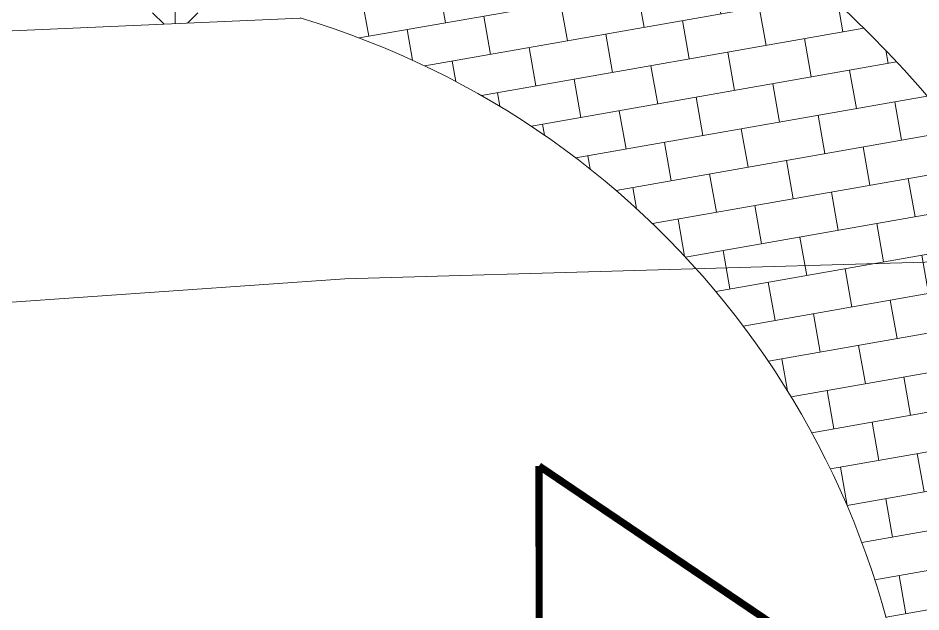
# Model space of a CAD drawing. Header units: millimetres. Extents: x -286774 to 170591, y -126585 to 81607.
# Drawn here: x -125186 to -115772, y 38707 to 44907 of the extents above; entities that cross this region are included whole.
import ezdxf

# ---------------------------------------------------------------- set-up
doc = ezdxf.new("R2010")
doc.units = ezdxf.units.MM
doc.header["$LTSCALE"] = 100
doc.header["$MEASUREMENT"] = 0
doc.linetypes.add('INTERROMPU2', pattern=[9.524999999999999, 6.35, -3.175])
doc.layers.add('01-BXAS-mat bang tong the san duong$0$A-FUR', color=252, linetype='Continuous')
doc.layers.add('VACH SON PHAN LAN', color=7, linetype='Continuous')
for name, color, linetype, lineweight in [('8', 8, 'Continuous', 5), ('ARC-VIEW', 90, 'Continuous', 5), ('ARC_CON-HIDE', 50, 'INTERROMPU2', 0), ('TAN CANG-profile- REVISE1$0$8', 17, 'Continuous', 0)]:
    doc.layers.add(name, color=color, linetype=linetype, lineweight=lineweight)

# ---------------------------------------------------------------- blocks, each defined once
blk = doc.blocks.new('XE')
at = {"layer": '01-BXAS-mat bang tong the san duong$0$A-FUR'}
for p, q in [((610774.0994550973, 1198014.773549989, -5.212088733334792e-06), (610768.2489066847, 1198004.641243504, -5.212132499340223e-06)), ((610776.2635292388, 1198013.525064123, -5.212095455593171e-06), (610774.0994550973, 1198014.773549989, -5.212088733334792e-06)), ((610774.097405405, 1198014.549811596, -5.212089758352139e-06), (610768.409589322, 1198004.699334048, -5.212132307011172e-06)), ((610774.0020555692, 1198014.604868046, -5.212089461948245e-06), (610776.1659420816, 1198013.35649052, -5.212096183623361e-06)), ((610774.1788715214, 1198014.163248725, -5.212091568494761e-06), (610774.131535417, 1198013.738450954, -5.21209349460903e-06)), ((610774.1788715214, 1198014.163248725, -5.212091568494761e-06), (610774.2987727704, 1198014.132518597, -5.21209176466333e-06)), ((610774.2987727704, 1198014.132518597, -5.21209176466333e-06), (610774.3584740718, 1198014.114212175, -5.212091876120442e-06)), ((610774.2987727704, 1198014.132518597, -5.21209176466333e-06), (610774.2987727704, 1198014.132518597, -5.21209176466333e-06)), ((610774.308536293, 1198014.219721894, -5.212091369288245e-06), (610774.366740713, 1198014.198584395, -5.212091493037571e-06)), ((610774.308536293, 1198014.219721894, -5.212091369288245e-06), (610774.308536293, 1198014.219721894, -5.212091369288245e-06)), ((610774.6947033032, 1198013.984887658, -5.212092624088512e-06), (610774.308536293, 1198014.219721894, -5.212091369288245e-06)), ((610774.3584740718, 1198014.114212175, -5.212091876120442e-06), (610774.4201712547, 1198014.099063145, -5.212091974018966e-06)), ((610774.3584740718, 1198014.114212175, -5.212091876120442e-06), (610774.3584740718, 1198014.114212175, -5.212091876120442e-06)), ((610774.366740713, 1198014.198584395, -5.212091493037571e-06), (610774.4246284645, 1198014.177168576, -5.212091617917215e-06)), ((610774.366740713, 1198014.198584395, -5.212091493037571e-06), (610774.366740713, 1198014.198584395, -5.212091493037571e-06)), ((610774.4201712547, 1198014.099063145, -5.212091974018966e-06), (610774.4794119046, 1198014.081025397, -5.212092084031779e-06)), ((610774.4201712547, 1198014.099063145, -5.212091974018966e-06), (610774.4201712547, 1198014.099063145, -5.212091974018966e-06)), ((610774.4246284645, 1198014.177168576, -5.212091617917215e-06), (610774.4837928895, 1198014.150532315, -5.212091767323747e-06)), ((610774.4246284645, 1198014.177168576, -5.212091617917215e-06), (610774.4246284645, 1198014.177168576, -5.212091617917215e-06)), ((610774.4794119046, 1198014.081025397, -5.212092084031779e-06), (610774.4794119046, 1198014.081025397, -5.212092084031779e-06)), ((610774.4794119046, 1198014.081025397, -5.212092084031779e-06), (610774.5392283689, 1198014.062651807, -5.212092195849966e-06)), ((610774.4837928895, 1198014.150532315, -5.212091767323747e-06), (610774.4837928895, 1198014.150532315, -5.212091767323747e-06)), ((610774.4837928895, 1198014.150532315, -5.212091767323747e-06), (610774.5401837595, 1198014.126285419, -5.212091904495605e-06)), ((610774.5401837595, 1198014.126285419, -5.212091904495605e-06), (610774.5956629725, 1198014.101798551, -5.212092042347743e-06)), ((610774.5956629725, 1198014.101798551, -5.212092042347743e-06), (610774.7508697044, 1198014.016165215, -5.212092506547185e-06)), ((610774.5956629725, 1198014.101798551, -5.212092042347743e-06), (610774.5956629725, 1198014.101798551, -5.212092042347743e-06)), ((610772.8447803913, 1198012.817557183, -5.212097124429398e-06), (610773.4795715855, 1198013.933788709, -5.212092298434027e-06)), ((610773.2218600675, 1198012.84332067, -5.212097180059997e-06), (610773.9046421808, 1198014.043179434, -5.212091992704096e-06)), ((610773.4795715855, 1198013.933788709, -5.212092298434027e-06), (610773.5295488668, 1198013.968028382, -5.212092164457655e-06)), ((610773.5295488668, 1198013.968028382, -5.212092164457655e-06), (610773.5707915628, 1198013.977316058, -5.212092140874552e-06)), ((610773.5707915628, 1198013.977316058, -5.212092140874552e-06), (610773.644064742, 1198013.984879539, -5.212092139958473e-06)), ((610773.9046421808, 1198014.043179434, -5.212091992704096e-06), (610773.9614534015, 1198013.989974465, -5.212092262858139e-06)), ((610773.9614534015, 1198013.989974465, -5.212092262858139e-06), (610774.0488024035, 1198013.902882499, -5.21209270247522e-06)), ((610774.5392283689, 1198014.062651807, -5.212092195849966e-06), (610774.6947033032, 1198013.984887658, -5.212092624088512e-06)), ((610774.6947033032, 1198013.984887658, -5.212092624088512e-06), (610774.6947033032, 1198013.984887658, -5.212092624088512e-06)), ((610774.7508697044, 1198014.016165215, -5.212092506547185e-06), (610774.8053798559, 1198013.988693759, -5.212092657638706e-06)), ((610774.7508697044, 1198014.016165215, -5.212092506547185e-06), (610774.7508697044, 1198014.016165215, -5.212092506547185e-06)), ((610774.8053798559, 1198013.988693759, -5.212092657638706e-06), (610774.8629994052, 1198013.959408753, -5.212092818479247e-06)), ((610774.8053798559, 1198013.988693759, -5.212092657638706e-06), (610774.8053798559, 1198013.988693759, -5.212092657638706e-06)), ((610774.8629994052, 1198013.959408753, -5.212092818479247e-06), (610774.9155136753, 1198013.928779905, -5.212092983129356e-06)), ((610774.8629994052, 1198013.959408753, -5.212092818479247e-06), (610774.8629994052, 1198013.959408753, -5.212092818479247e-06)), ((610774.9155136753, 1198013.928779905, -5.212092983129356e-06), (610774.9692945015, 1198013.901116472, -5.2120931347651e-06)), ((610774.9155136753, 1198013.928779905, -5.212092983129356e-06), (610774.9155136753, 1198013.928779905, -5.212092983129356e-06)), ((610774.0488024035, 1198013.902882499, -5.21209270247522e-06), (610773.3673867765, 1198012.707031677, -5.212097872082247e-06)), ((610774.0867791421, 1198013.853903027, -5.212092944573545e-06), (610774.1372677675, 1198013.835413685, -5.212093052623953e-06)), ((610774.0867791421, 1198013.853903027, -5.212092944573545e-06), (610774.0867791421, 1198013.853903027, -5.212092944573545e-06)), ((610774.4789347396, 1198013.613723893, -5.212094226642794e-06), (610774.0867791421, 1198013.853903027, -5.212092944573545e-06)), ((610774.1372677675, 1198013.835413685, -5.212093052623953e-06), (610774.1878235614, 1198013.817039506, -5.21209316017723e-06)), ((610774.1878235614, 1198013.817039506, -5.21209316017723e-06), (610774.2380435126, 1198013.798089513, -5.212093270216161e-06)), ((610774.1878235614, 1198013.817039506, -5.21209316017723e-06), (610774.1878235614, 1198013.817039506, -5.21209316017723e-06)), ((610774.2380435126, 1198013.798089513, -5.212093270216161e-06), (610774.2884841436, 1198013.779782502, -5.212093377408364e-06)), ((610774.2380435126, 1198013.798089513, -5.212093270216161e-06), (610774.2380435126, 1198013.798089513, -5.212093270216161e-06)), ((610774.2884841436, 1198013.779782502, -5.212093377408364e-06), (610774.2884841436, 1198013.779782502, -5.212093377408364e-06)), ((610774.2884841436, 1198013.779782502, -5.212093377408364e-06), (610774.3401246335, 1198013.756917207, -5.212093506055706e-06)), ((610774.3401246335, 1198013.756917207, -5.212093506055706e-06), (610774.3883390574, 1198013.735587143, -5.212093626084347e-06)), ((610774.9692945015, 1198013.901116472, -5.2120931347651e-06), (610774.9692945015, 1198013.901116472, -5.2120931347651e-06)), ((610774.9692945015, 1198013.901116472, -5.2120931347651e-06), (610775.0196209128, 1198013.868059558, -5.212093309540974e-06)), ((610775.0196209128, 1198013.868059558, -5.212093309540974e-06), (610775.072250346, 1198013.837363542, -5.212093474552157e-06)), ((610775.072250346, 1198013.837363542, -5.212093474552157e-06), (610775.1261084581, 1198013.801629415, -5.212093663232024e-06)), ((610775.072250346, 1198013.837363542, -5.212093474552157e-06), (610775.072250346, 1198013.837363542, -5.212093474552157e-06)), ((610775.1261084581, 1198013.801629415, -5.212093663232024e-06), (610775.1767420099, 1198013.767776008, -5.212093841801795e-06)), ((610775.1261084581, 1198013.801629415, -5.212093663232024e-06), (610775.1261084581, 1198013.801629415, -5.212093663232024e-06)), ((610775.1767420099, 1198013.767776008, -5.212093841801795e-06), (610775.1767420099, 1198013.767776008, -5.212093841801795e-06)), ((610775.1767420099, 1198013.767776008, -5.212093841801795e-06), (610775.2307152852, 1198013.731974713, -5.212094030842735e-06)), ((610773.9189286854, 1198013.677825521, -5.212093674633662e-06), (610773.7072303715, 1198013.669074017, -5.212093617206823e-06)), ((610773.7399667458, 1198013.749716793, -5.212093262501897e-06), (610773.9593530477, 1198013.748545485, -5.212093368973083e-06)), ((610774.131535417, 1198013.738450954, -5.21209349460903e-06), (610774.2240956604, 1198013.714561428, -5.212093646810133e-06)), ((610774.2240956604, 1198013.714561428, -5.212093646810133e-06), (610774.2761963301, 1198013.698835995, -5.212093742929402e-06)), ((610774.2240956604, 1198013.714561428, -5.212093646810133e-06), (610774.2240956604, 1198013.714561428, -5.212093646810133e-06)), ((610774.2761963301, 1198013.698835995, -5.212093742929402e-06), (610774.3296403701, 1198013.685413819, -5.212093829106054e-06)), ((610774.3296403701, 1198013.685413819, -5.212093829106054e-06), (610774.3296403701, 1198013.685413819, -5.212093829106054e-06)), ((610774.3296403701, 1198013.685413819, -5.212093829106054e-06), (610774.4789347396, 1198013.613723893, -5.212094226642794e-06)), ((610774.3883390574, 1198013.735587143, -5.212093626084347e-06), (610774.5348699897, 1198013.658100725, -5.212094048927665e-06)), ((610774.3883390574, 1198013.735587143, -5.212093626084347e-06), (610774.3883390574, 1198013.735587143, -5.212093626084347e-06)), ((610774.4789347396, 1198013.613723893, -5.212094226642794e-06), (610774.4789347396, 1198013.613723893, -5.212094226642794e-06)), ((610774.5348699897, 1198013.658100725, -5.212094048927665e-06), (610774.5348699897, 1198013.658100725, -5.212094048927665e-06)), ((610774.5348699897, 1198013.658100725, -5.212094048927665e-06), (610774.5848984352, 1198013.632471521, -5.212094189506148e-06)), ((610774.5848984352, 1198013.632471521, -5.212094189506148e-06), (610774.7025980407, 1198013.730703199, -5.212093793300291e-06)), ((610774.5848984352, 1198013.632471521, -5.212094189506148e-06), (610774.5848984352, 1198013.632471521, -5.212094189506148e-06)), ((610774.7025980407, 1198013.730703199, -5.212093793300291e-06), (610774.7526936547, 1198013.705189159, -5.212093933381643e-06)), ((610774.7526936547, 1198013.705189159, -5.212093933381643e-06), (610774.7984133154, 1198013.678523254, -5.212094076728338e-06)), ((610774.7526936547, 1198013.705189159, -5.212093933381643e-06), (610774.7526936547, 1198013.705189159, -5.212093933381643e-06)), ((610774.7984133154, 1198013.678523254, -5.212094076728338e-06), (610774.8452843691, 1198013.654889932, -5.212094206699595e-06)), ((610774.7984133154, 1198013.678523254, -5.212094076728338e-06), (610774.7984133154, 1198013.678523254, -5.212094076728338e-06)), ((610774.8452843691, 1198013.654889932, -5.212094206699595e-06), (610774.888816171, 1198013.625795962, -5.212094360172056e-06)), ((610774.888816171, 1198013.625795962, -5.212094360172056e-06), (610774.888816171, 1198013.625795962, -5.212094360172056e-06)), ((610774.888816171, 1198013.625795962, -5.212094360172056e-06), (610774.9345358317, 1198013.599130057, -5.212094503518751e-06)), ((610774.9345358317, 1198013.599130057, -5.212094503518751e-06), (610774.9108091309, 1198013.446088862, -5.212095194361644e-06)), ((610774.9345358317, 1198013.599130057, -5.212094503518751e-06), (610774.9345358317, 1198013.599130057, -5.212094503518751e-06)), ((610775.2307152852, 1198013.731974713, -5.212094030842735e-06), (610775.2307152852, 1198013.731974713, -5.212094030842735e-06)), ((610775.2307152852, 1198013.731974713, -5.212094030842735e-06), (610775.2793433095, 1198013.695741234, -5.212094219402216e-06)), ((610775.2793433095, 1198013.695741234, -5.212094219402216e-06), (610775.2793433095, 1198013.695741234, -5.212094219402216e-06)), ((610775.2793433095, 1198013.695741234, -5.212094219402216e-06), (610775.3280961429, 1198013.658663266, -5.21209441189165e-06)), ((610775.3280961429, 1198013.658663266, -5.21209441189165e-06), (610775.3805245421, 1198013.620213226, -5.212094612366599e-06)), ((610775.3805245421, 1198013.620213226, -5.212094612366599e-06), (610775.3805245421, 1198013.620213226, -5.212094612366599e-06)), ((610775.3805245421, 1198013.620213226, -5.212094612366599e-06), (610775.427665331, 1198013.58037135, -5.212094816787173e-06)), ((610770.4455600331, 1198003.431813425, -5.212139057520153e-06), (610776.2635292388, 1198013.525064123, -5.212095455593171e-06)), ((610774.9108091309, 1198013.446088862, -5.212095194361644e-06), (610774.9108091309, 1198013.446088862, -5.212095194361644e-06)), ((610774.9108091309, 1198013.446088862, -5.212095194361644e-06), (610774.9549167472, 1198013.416659049, -5.212095349639479e-06)), ((610775.6731368072, 1198013.401541178, -5.212095749941496e-06), (610775.320633441, 1198013.587219134, -5.212094736062709e-06)), ((610775.320633441, 1198013.587219134, -5.212094736062709e-06), (610775.3655000286, 1198013.544536534, -5.212094952461515e-06)), ((610775.3655000286, 1198013.544536534, -5.212094952461515e-06), (610775.4089465492, 1198013.498360701, -5.212095184224283e-06)), ((610775.3655000286, 1198013.544536534, -5.212094952461515e-06), (610775.3655000286, 1198013.544536534, -5.212094952461515e-06)), ((610775.4089465492, 1198013.498360701, -5.212095184224283e-06), (610775.454388951, 1198013.455342259, -5.212095402428464e-06)), ((610775.4089465492, 1198013.498360701, -5.212095184224283e-06), (610775.4089465492, 1198013.498360701, -5.212095184224283e-06)), ((610775.427665331, 1198013.58037135, -5.212094816787173e-06), (610775.4746046144, 1198013.540183985, -5.212095022699139e-06)), ((610775.427665331, 1198013.58037135, -5.212094816787173e-06), (610775.427665331, 1198013.58037135, -5.212094816787173e-06)), ((610775.4547901753, 1198013.456037122, -5.212095399427038e-06), (610775.6023049793, 1198013.35085424, -5.212095949727072e-06)), ((610775.4746046144, 1198013.540183985, -5.212095022699139e-06), (610775.5219277348, 1198013.500390103, -5.212095226983657e-06)), ((610775.4746046144, 1198013.540183985, -5.212095022699139e-06), (610775.4746046144, 1198013.540183985, -5.212095022699139e-06)), ((610775.5219277348, 1198013.500390103, -5.212095226983657e-06), (610775.6731368072, 1198013.401541178, -5.212095749941496e-06)), ((610775.5219277348, 1198013.500390103, -5.212095226983657e-06), (610775.5219277348, 1198013.500390103, -5.212095226983657e-06)), ((610770.399424465, 1198003.570729565, -5.212138399253568e-06), (610776.0532399601, 1198013.42152663, -5.212095833460836e-06)), ((610774.9549167472, 1198013.416659049, -5.212095349639479e-06), (610775.001855441, 1198013.385732354, -5.212095513085978e-06)), ((610775.001855441, 1198013.385732354, -5.212095513085978e-06), (610775.001855441, 1198013.385732354, -5.212095513085978e-06)), ((610775.001855441, 1198013.385732354, -5.212095513085978e-06), (610775.0443510129, 1198013.353538632, -5.212095680294953e-06)), ((610775.0443510129, 1198013.353538632, -5.212095680294953e-06), (610775.0866546074, 1198013.322074236, -5.212095844071104e-06)), ((610775.0443510129, 1198013.353538632, -5.212095680294953e-06), (610775.0443510129, 1198013.353538632, -5.212095680294953e-06)), ((610775.0866546074, 1198013.322074236, -5.212095844071104e-06), (610775.0866546074, 1198013.322074236, -5.212095844071104e-06)), ((610775.0866546074, 1198013.322074236, -5.212095844071104e-06), (610775.131866094, 1198013.288450801, -5.212096019087668e-06)), ((610775.131866094, 1198013.288450801, -5.212096019087668e-06), (610775.1727496216, 1198013.253493171, -5.212096198227783e-06)), ((610775.6023049793, 1198013.35085424, -5.212095949727072e-06), (610775.6458666627, 1198013.304611238, -5.212096181850916e-06)), ((610775.6454654384, 1198013.303916375, -5.212096184852341e-06), (610775.6645062504, 1198013.284167887, -5.212096284184477e-06)), ((610775.6454654384, 1198013.303916375, -5.212096184852341e-06), (610775.6454654384, 1198013.303916375, -5.212096184852341e-06)), ((610775.6731368072, 1198013.401541178, -5.212095749941496e-06), (610775.6731368072, 1198013.401541178, -5.212095749941496e-06)), ((610775.0803438881, 1198013.244402017, -5.212096197332191e-06), (610775.1183391694, 1198013.204492383, -5.21209639784893e-06)), ((610775.0803438881, 1198013.244402017, -5.212096197332191e-06), (610775.0803438881, 1198013.244402017, -5.212096197332191e-06)), ((610775.4394788244, 1198013.053158484, -5.212097239788205e-06), (610775.0803438881, 1198013.244402017, -5.212096197332191e-06)), ((610775.1183391694, 1198013.204492383, -5.21209639784893e-06), (610775.1183391694, 1198013.204492383, -5.21209639784893e-06)), ((610775.1183391694, 1198013.204492383, -5.21209639784893e-06), (610775.1575626583, 1198013.166953176, -5.212096588061978e-06)), ((610775.1575626583, 1198013.166953176, -5.212096588061978e-06), (610775.1955579396, 1198013.127043543, -5.212096788578717e-06)), ((610775.1727496216, 1198013.253493171, -5.212096198227783e-06), (610775.1727496216, 1198013.253493171, -5.212096198227783e-06)), ((610775.1727496216, 1198013.253493171, -5.212096198227783e-06), (610775.2139689917, 1198013.219111355, -5.212096374882242e-06)), ((610775.2139689917, 1198013.219111355, -5.212096374882242e-06), (610775.2548525193, 1198013.184153725, -5.212096554022356e-06)), ((610775.2139689917, 1198013.219111355, -5.212096374882242e-06), (610775.2139689917, 1198013.219111355, -5.212096374882242e-06)), ((610775.2240423431, 1198013.098082968, -5.212096934505173e-06), (610775.6645062504, 1198013.284167887, -5.212096284184477e-06)), ((610775.2548525193, 1198013.184153725, -5.212096554022356e-06), (610775.2958032154, 1198013.149311257, -5.212096732665339e-06)), ((610775.2548525193, 1198013.184153725, -5.212096554022356e-06), (610775.2548525193, 1198013.184153725, -5.212096554022356e-06)), ((610775.2958032154, 1198013.149311257, -5.212096732665339e-06), (610775.4394788244, 1198013.053158484, -5.212097239788205e-06)), ((610775.5034890352, 1198013.063817574, -5.212097220408411e-06), (610774.8084438414, 1198011.875836672, -5.212102347646655e-06)), ((610774.9903455727, 1198011.823021593, -5.212102673658479e-06), (610775.6881788144, 1198013.014189606, -5.212097533090421e-06)), ((610775.195959164, 1198013.127738405, -5.212096785577291e-06), (610775.2244435675, 1198013.09877783, -5.212096931503747e-06)), ((610775.4394788244, 1198013.053158484, -5.212097239788205e-06), (610775.4394788244, 1198013.053158484, -5.212097239788205e-06)), ((610775.6136985527, 1198013.036794343, -5.212097395112594e-06), (610775.5034890352, 1198013.063817574, -5.212097220408411e-06)), ((610775.7281765676, 1198012.99132642, -5.212097656362754e-06), (610775.6536963059, 1198013.013931157, -5.212097518384927e-06)), ((610772.8350002472, 1198012.765254371, -5.212097359759168e-06), (610772.8447803913, 1198012.817557183, -5.212097124429398e-06)), ((610773.2218600675, 1198012.84332067, -5.212097180059997e-06), (610773.3673867765, 1198012.707031677, -5.212097872082247e-06)), ((610775.3734989003, 1198012.838827817, -5.212098192204962e-06), (610775.4628650224, 1198012.656195219, -5.212099070857221e-06)), ((610775.5163422222, 1198012.724861926, -5.212098780627093e-06), (610775.4145388636, 1198012.909192323, -5.212097888458036e-06)), ((610772.4801267529, 1198011.558745492, -5.212102728720052e-06), (610773.1629088662, 1198012.758604256, -5.21209754136415e-06)), ((610772.8512320135, 1198012.715742592, -5.212097594277644e-06), (610772.8350002472, 1198012.765254371, -5.212097359759168e-06)), ((610772.883619929, 1198012.667898742, -5.212097828593019e-06), (610772.8512320135, 1198012.715742592, -5.212097594277644e-06)), ((610773.1629088662, 1198012.758604256, -5.21209754136415e-06), (610773.3090334934, 1198012.621755299, -5.212098236229678e-06)), ((610774.097781195, 1198012.739559786, -5.212098059511926e-06), (610773.9149608373, 1198012.422941281, -5.212099427130172e-06)), ((610774.3873916724, 1198012.572334276, -5.212098959793219e-06), (610774.097781195, 1198012.739559786, -5.212098059511926e-06)), ((610775.8077971276, 1198012.737191234, -5.212098858402107e-06), (610775.8419061189, 1198012.698805883, -5.212099050138263e-06)), ((610775.8419061189, 1198012.698805883, -5.212099050138263e-06), (610775.8651669336, 1198012.657561258, -5.212099249986556e-06)), ((610773.3090334934, 1198012.621755299, -5.212098236229678e-06), (610772.6128986325, 1198011.399879295, -5.212103518393202e-06)), ((610774.2045713149, 1198012.255715771, -5.212100327411465e-06), (610774.3873916724, 1198012.572334276, -5.212098959793219e-06)), ((610775.8754970588, 1198012.621097397, -5.212099421953588e-06), (610775.2142332497, 1198011.454853859, -5.212104465081749e-06)), ((610775.8651669336, 1198012.657561258, -5.212099249986556e-06), (610775.8754970588, 1198012.621097397, -5.212099421953588e-06)), ((610773.1771953709, 1198012.393250343, -5.212099223293716e-06), (610772.965497057, 1198012.384498838, -5.212099165866877e-06)), ((610772.9982334313, 1198012.465141614, -5.212098811161951e-06), (610773.2176197331, 1198012.463970306, -5.212098917633137e-06)), ((610774.2045713149, 1198012.255715771, -5.212100327411465e-06), (610773.9149608373, 1198012.422941281, -5.212099427130172e-06)), ((610774.7637598899, 1198011.782667413, -5.212102754286483e-06), (610774.0535333323, 1198010.56892817, -5.212107992644649e-06)), ((610774.2486122582, 1198010.538446415, -5.212108222318534e-06), (610774.9464454998, 1198011.729614427, -5.212103081750476e-06)), ((610774.9464454998, 1198011.729614427, -5.212103081750476e-06), (610774.7637598899, 1198011.782667413, -5.212102754286483e-06)), ((610774.9903455727, 1198011.823021593, -5.212102673658479e-06), (610774.8084438414, 1198011.875836672, -5.212102347646655e-06)), ((610774.7746089078, 1198011.440286747, -5.212104329287147e-06), (610774.672805549, 1198011.624617144, -5.21210343711809e-06)), ((610771.7275939039, 1198010.255467076, -5.212108358167828e-06), (610772.4103760172, 1198011.45532584, -5.212103170811928e-06)), ((610772.4103760172, 1198011.45532584, -5.212103170811928e-06), (610772.4671872378, 1198011.402120871, -5.212103440965971e-06)), ((610772.6128986325, 1198011.399879295, -5.212103518393202e-06), (610772.4801267529, 1198011.558745492, -5.212102728720052e-06)), ((610772.7351414964, 1198011.441005905, -5.21210338613874e-06), (610772.5523211389, 1198011.124387399, -5.212104753756986e-06)), ((610773.1223391566, 1198011.217432065, -5.212104589778936e-06), (610772.7351414964, 1198011.441005905, -5.21210338613874e-06)), ((610774.6317655856, 1198011.554252638, -5.212103740865016e-06), (610774.7211317078, 1198011.37162004, -5.212104619517275e-06)), ((610775.1021599902, 1198011.403590426, -5.212104648505522e-06), (610775.047939543, 1198011.417537976, -5.212104559561952e-06)), ((610775.1719439564, 1198011.410691374, -5.212104648102469e-06), (610775.1021599902, 1198011.403590426, -5.212104648505522e-06)), ((610775.2142332497, 1198011.454853859, -5.212104465081749e-06), (610775.1719439564, 1198011.410691374, -5.212104648102469e-06)), ((610772.5545362398, 1198011.315028904, -5.212103880583051e-06), (610771.9272575922, 1198010.21244785, -5.212108647445622e-06)), ((610772.4671872378, 1198011.402120871, -5.212103440965971e-06), (610772.5545362398, 1198011.315028904, -5.212103880583051e-06)), ((610772.2457005822, 1198011.161863198, -5.212104440609729e-06), (610772.465086884, 1198011.16069189, -5.212104547080915e-06)), ((610772.9395187992, 1198010.900813559, -5.212105957397182e-06), (610772.5523211389, 1198011.124387399, -5.212104753756986e-06)), ((610772.9395187992, 1198010.900813559, -5.212105957397182e-06), (610773.1223391566, 1198011.217432065, -5.212104589778936e-06)), ((610772.4246625218, 1198011.089971927, -5.212104852741494e-06), (610772.2129642079, 1198011.081220422, -5.212104795314655e-06)), ((610773.6001964444, 1198010.941509973, -5.212106075243069e-06), (610773.4173760869, 1198010.624891468, -5.212107442861316e-06)), ((610773.889806922, 1198010.774284463, -5.212106975524363e-06), (610773.6001964444, 1198010.941509973, -5.212106075243069e-06)), ((610773.7069865644, 1198010.457665958, -5.212108343142609e-06), (610773.889806922, 1198010.774284463, -5.212106975524363e-06)), ((610773.7069865644, 1198010.457665958, -5.212108343142609e-06), (610773.4173760869, 1198010.624891468, -5.212107442861316e-06)), ((610773.5070346418, 1198009.235343741, -5.212113856008955e-06), (610774.2138986122, 1198010.471959265, -5.212108511201045e-06)), ((610774.1686230632, 1198010.477108294, -5.212108466725559e-06), (610773.9993537441, 1198010.446407322, -5.212108529501548e-06)), ((610774.0535333323, 1198010.56892817, -5.212107992644649e-06), (610774.2486122582, 1198010.538446415, -5.212108222318534e-06)), ((610774.2138986122, 1198010.471959265, -5.212108511201045e-06), (610774.1686230632, 1198010.477108294, -5.212108466725559e-06)), ((610773.9993537441, 1198010.446407322, -5.212108529501548e-06), (610773.3805281636, 1198009.365867923, -5.212113199186609e-06)), ((610773.9300170311, 1198010.32510696, -5.212109053776978e-06), (610774.0177344052, 1198010.151348448, -5.21210989097694e-06)), ((610771.9272575922, 1198010.21244785, -5.212108647445622e-06), (610771.7275939039, 1198010.255467076, -5.212108358167828e-06)), ((610773.9809457818, 1198010.064422457, -5.212110272626414e-06), (610773.8911805326, 1198010.257164868, -5.21210934743125e-06)), ((610770.9750610548, 1198008.95218866, -5.212113987615606e-06), (610771.6578431681, 1198010.152047424, -5.212108800259706e-06)), ((610771.8521722474, 1198010.098635716, -5.212109134734311e-06), (610771.1412788387, 1198008.851245949, -5.212114527091078e-06)), ((610771.6578431681, 1198010.152047424, -5.212108800259706e-06), (610771.7146543887, 1198010.098842455, -5.212109070413748e-06)), ((610771.7146543887, 1198010.098842455, -5.212109070413748e-06), (610771.8521722474, 1198010.098635716, -5.212109134734311e-06)), ((610771.4931677332, 1198009.858584782, -5.212110070057506e-06), (610771.7125540349, 1198009.857413474, -5.212110176528692e-06)), ((610771.6721296727, 1198009.786693511, -5.212110482189271e-06), (610771.4604313588, 1198009.777942006, -5.212110424762432e-06)), ((610773.3053512278, 1198009.244495005, -5.212113721103387e-06), (610772.5527420297, 1198007.932261665, -5.212119391579164e-06)), ((610773.4160902142, 1198009.173829878, -5.212114096173337e-06), (610773.3053512278, 1198009.244495005, -5.212113721103387e-06)), ((610773.3805281636, 1198009.365867923, -5.212113199186609e-06), (610773.5070346418, 1198009.235343741, -5.212113856008955e-06)), ((610772.7545017927, 1198007.932065325, -5.212119485456733e-06), (610773.4613657631, 1198009.168680849, -5.212114140648823e-06)), ((610773.4613657631, 1198009.168680849, -5.212114140648823e-06), (610773.4160902142, 1198009.173829878, -5.212114096173337e-06)), ((610771.1412788387, 1198008.851245949, -5.212114527091078e-06), (610770.9750610548, 1198008.95218866, -5.212113987615606e-06)), ((610773.2284129328, 1198008.761144041, -5.212115902074192e-06), (610773.1386476835, 1198008.953886452, -5.212114976879027e-06)), ((610773.1774841821, 1198009.021828544, -5.212114683224755e-06), (610773.2652015563, 1198008.848070032, -5.212115520424717e-06)), ((610770.2058052536, 1198007.619948502, -5.212119742162223e-06), (610770.8885873668, 1198008.819807266, -5.212114554806323e-06)), ((610770.8885873668, 1198008.819807266, -5.212114554806323e-06), (610770.9453985875, 1198008.766602297, -5.212114824960365e-06)), ((610770.9453985875, 1198008.766602297, -5.212114824960365e-06), (610771.0327475895, 1198008.67951033, -5.212115264577446e-06)), ((610771.0327475895, 1198008.67951033, -5.212115264577446e-06), (610770.3385771331, 1198007.461082305, -5.212120531835374e-06)), ((610771.70639903, 1198008.598030598, -5.212115948645974e-06), (610771.5235786727, 1198008.281412093, -5.21211731626422e-06)), ((610771.9960095076, 1198008.430805088, -5.212116848927267e-06), (610771.70639903, 1198008.598030598, -5.212115948645974e-06)), ((610770.9028738715, 1198008.454453353, -5.212116236735888e-06), (610770.6911755576, 1198008.445701848, -5.212116179309049e-06)), ((610770.7239119319, 1198008.526344624, -5.212115824604123e-06), (610770.9432982337, 1198008.525173316, -5.212115931075309e-06)), ((610771.8131891501, 1198008.114186583, -5.212118216545513e-06), (610771.5235786727, 1198008.281412093, -5.21211731626422e-06)), ((610771.8131891501, 1198008.114186583, -5.212118216545513e-06), (610771.9960095076, 1198008.430805088, -5.212116848927267e-06)), ((610772.4775650938, 1198007.810888748, -5.212119913495942e-06), (610771.7834862284, 1198006.600021507, -5.212125146125781e-06)), ((610771.9852459915, 1198006.599825166, -5.212125240003349e-06), (610772.6921099619, 1198007.836440691, -5.21211989519544e-06)), ((610772.6468344128, 1198007.841589719, -5.212119850719954e-06), (610772.4775650938, 1198007.810888748, -5.212119913495942e-06)), ((610772.5527420297, 1198007.932261665, -5.212119391579164e-06), (610772.7545017927, 1198007.932065325, -5.212119485456733e-06)), ((610772.6921099619, 1198007.836440691, -5.21211989519544e-06), (610772.6468344128, 1198007.841589719, -5.212119850719954e-06)), ((610772.4082283808, 1198007.689588386, -5.212120437771372e-06), (610772.4959457549, 1198007.515829874, -5.212121274971335e-06)), ((610769.4449109284, 1198006.302189215, -5.21212543415942e-06), (610770.1276930416, 1198007.502047979, -5.21212024680352e-06)), ((610770.1276930416, 1198007.502047979, -5.21212024680352e-06), (610770.1845042623, 1198007.44884301, -5.212120516957562e-06)), ((610770.3385771331, 1198007.461082305, -5.212120531835374e-06), (610770.2058052536, 1198007.619948502, -5.212119742162223e-06)), ((610772.4591571315, 1198007.428903882, -5.212121656620809e-06), (610772.3693918823, 1198007.621646293, -5.212120731425644e-06)), ((610770.2718532643, 1198007.361751043, -5.212120956574643e-06), (610769.5693213318, 1198006.128842147, -5.212126286381991e-06)), ((610770.1845042623, 1198007.44884301, -5.212120516957562e-06), (610770.2718532643, 1198007.361751043, -5.212120956574643e-06)), ((610769.9630176066, 1198007.208585337, -5.21212151660132e-06), (610770.1824039086, 1198007.207414029, -5.212121623072506e-06)), ((610768.8377490727, 1198005.920039695, -5.212126906723021e-06), (610769.4891936638, 1198007.048695911, -5.212122031428113e-06)), ((610769.4891936638, 1198007.048695911, -5.212122031428113e-06), (610769.544848218, 1198007.121613092, -5.21212172271065e-06)), ((610769.544848218, 1198007.121613092, -5.21212172271065e-06), (610769.6190512115, 1198007.156593549, -5.212121596501347e-06)), ((610769.6190512115, 1198007.156593549, -5.212121596501347e-06), (610769.7065623163, 1198007.165692935, -5.212121595103596e-06)), ((610770.1419795463, 1198007.136694066, -5.212121928733086e-06), (610769.9302812325, 1198007.127942561, -5.212121871306246e-06)), ((610771.7834862284, 1198006.600021507, -5.212125146125781e-06), (610771.9852459915, 1198006.599825166, -5.212125240003349e-06)), ((610771.7166707686, 1198006.493129461, -5.21212560549314e-06), (610771.0225919032, 1198005.28226222, -5.212130838122979e-06)), ((610771.2243516663, 1198005.282065879, -5.212130932000547e-06), (610771.9312156368, 1198006.518681404, -5.212125587192637e-06)), ((610771.8859400877, 1198006.523830432, -5.212125542717151e-06), (610771.7166707686, 1198006.493129461, -5.21212560549314e-06)), ((610771.9312156368, 1198006.518681404, -5.212125587192637e-06), (610771.8859400877, 1198006.523830432, -5.212125542717151e-06)), ((610769.5693213318, 1198006.128842147, -5.212126286381991e-06), (610769.4449109284, 1198006.302189215, -5.21212543415942e-06)), ((610771.6982628063, 1198006.111144595, -5.212127348618006e-06), (610771.6084975571, 1198006.303887006, -5.212126423422841e-06)), ((610771.6473340556, 1198006.371829099, -5.212126129768569e-06), (610771.7350514297, 1198006.198070587, -5.212126966968531e-06)), ((610768.6840166032, 1198004.984429928, -5.212131126156617e-06), (610769.3667987165, 1198006.184288692, -5.212125938800717e-06)), ((610769.3667987165, 1198006.184288692, -5.212125938800717e-06), (610769.4236099372, 1198006.131083723, -5.212126208954759e-06)), ((610769.4236099372, 1198006.131083723, -5.212126208954759e-06), (610769.5109589392, 1198006.043991756, -5.21212664857184e-06)), ((610769.5109589392, 1198006.043991756, -5.21212664857184e-06), (610769.000740957, 1198005.144142899, -5.212130539742534e-06)), ((610770.1762489036, 1198005.948031153, -5.212127395189789e-06), (610769.9934285461, 1198005.631412647, -5.212128762808034e-06)), ((610770.4658593811, 1198005.780805643, -5.212128295471082e-06), (610770.1762489036, 1198005.948031153, -5.212127395189789e-06)), ((610768.8415442058, 1198005.860591346, -5.212127181074865e-06), (610768.8377490727, 1198005.920039695, -5.212126906723021e-06)), ((610768.8533439279, 1198005.808698959, -5.212127424467295e-06), (610768.8415442058, 1198005.860591346, -5.212127181074865e-06)), ((610768.8972580584, 1198005.764094623, -5.212127649239387e-06), (610768.8533439279, 1198005.808698959, -5.212127424467295e-06)), ((610769.3810852212, 1198005.818934779, -5.212127620730282e-06), (610769.1693869072, 1198005.810183274, -5.212127563303443e-06)), ((610769.2021232815, 1198005.89082605, -5.212127208598518e-06), (610769.4215095834, 1198005.889654742, -5.212127315069704e-06)), ((610770.2830390236, 1198005.464187138, -5.212129663089327e-06), (610770.4658593811, 1198005.780805643, -5.212128295471082e-06)), ((610771.886825012, 1198005.926253813, -5.212128283337938e-06), (610771.912796202, 1198005.873631873, -5.212128536606421e-06)), ((610771.912796202, 1198005.873631873, -5.212128536606421e-06), (610771.9163930004, 1198005.814911147, -5.212128807530322e-06)), ((610771.9163930004, 1198005.814911147, -5.212128807530322e-06), (610771.9177524521, 1198005.720307065, -5.212129241967839e-06)), ((610770.2830390236, 1198005.464187138, -5.212129663089327e-06), (610769.9934285461, 1198005.631412647, -5.212128762808034e-06)), ((610771.9177524521, 1198005.720307065, -5.212129241967839e-06), (610771.2414026031, 1198004.518000047, -5.212134443514502e-06)), ((610770.9557764435, 1198005.175370174, -5.212131297490336e-06), (610770.4540115284, 1198004.297562973, -5.212135091483521e-06)), ((610770.4634573412, 1198003.964306592, -5.212136623997744e-06), (610771.1703213116, 1198005.200922117, -5.212131279189834e-06)), ((610771.1250457625, 1198005.206071145, -5.212131234714349e-06), (610770.9557764435, 1198005.175370174, -5.212131297490336e-06)), ((610771.0225919032, 1198005.28226222, -5.212130838122979e-06), (610771.2243516663, 1198005.282065879, -5.212130932000547e-06)), ((610771.1703213116, 1198005.200922117, -5.212131279189834e-06), (610771.1250457625, 1198005.206071145, -5.212131234714349e-06)), ((610769.000740957, 1198005.144142899, -5.212130539742534e-06), (610768.6840166032, 1198004.984429928, -5.212131126156617e-06)), ((610770.8864397304, 1198005.054069811, -5.212131821765766e-06), (610770.9741571045, 1198004.8803113, -5.212132658965729e-06)), ((610768.6087733231, 1198004.516641584, -5.212133236545479e-06), (610769.0463516851, 1198004.931645768, -5.21213153517602e-06)), ((610768.9239872751, 1198004.912691738, -5.212131565701163e-06), (610768.965240466, 1198004.878207955, -5.212131742838783e-06)), ((610769.3280448972, 1198004.693125195, -5.212132758735329e-06), (610768.9239872751, 1198004.912691738, -5.212131565701163e-06)), ((610768.9239872751, 1198004.912691738, -5.212131565701163e-06), (610768.9239872751, 1198004.912691738, -5.212131565701163e-06)), ((610768.965240466, 1198004.878207955, -5.212131742838783e-06), (610769.0064274957, 1198004.843608427, -5.212131920476666e-06)), ((610769.0064274957, 1198004.843608427, -5.212131920476666e-06), (610769.0479453305, 1198004.809587622, -5.212132095613235e-06)), ((610769.0064274957, 1198004.843608427, -5.212131920476666e-06), (610769.0064274957, 1198004.843608427, -5.212131920476666e-06)), ((610769.0463516851, 1198004.931645768, -5.21213153517602e-06), (610769.1133140923, 1198004.86342448, -5.212131878866016e-06)), ((610769.0463516851, 1198004.931645768, -5.21213153517602e-06), (610769.0463516851, 1198004.931645768, -5.21213153517602e-06)), ((610769.1133140923, 1198004.86342448, -5.212131878866016e-06), (610769.1133140923, 1198004.86342448, -5.212131878866016e-06)), ((610769.1133140923, 1198004.86342448, -5.212131878866016e-06), (610769.1529794195, 1198004.826162826, -5.212132068009943e-06)), ((610770.9373684811, 1198004.793385308, -5.212133040615204e-06), (610770.8476032319, 1198004.986127719, -5.212132115420038e-06)), ((610769.0479453305, 1198004.809587622, -5.212132095613235e-06), (610769.0479453305, 1198004.809587622, -5.212132095613235e-06)), ((610769.0479453305, 1198004.809587622, -5.212132095613235e-06), (610769.0890166156, 1198004.775054256, -5.212132272894395e-06)), ((610769.0890166156, 1198004.775054256, -5.212132272894395e-06), (610769.0890166156, 1198004.775054256, -5.212132272894395e-06)), ((610769.0890166156, 1198004.775054256, -5.212132272894395e-06), (610769.1346355415, 1198004.74176048, -5.212132446587055e-06)), ((610769.1346355415, 1198004.74176048, -5.212132446587055e-06), (610769.1772121002, 1198004.710666445, -5.212132608790688e-06)), ((610769.1529794195, 1198004.826162826, -5.212132068009943e-06), (610769.1913215268, 1198004.78658628, -5.212132267159127e-06)), ((610769.1772121002, 1198004.710666445, -5.212132608790688e-06), (610769.1772121002, 1198004.710666445, -5.212132608790688e-06)), ((610769.1772121002, 1198004.710666445, -5.212132608790688e-06), (610769.3175741765, 1198004.622496458, -5.212133077781165e-06)), ((610769.1913215268, 1198004.78658628, -5.212132267159127e-06), (610769.1913215268, 1198004.78658628, -5.212132267159127e-06)), ((610769.1913215268, 1198004.78658628, -5.212132267159127e-06), (610769.3280448972, 1198004.693125195, -5.212132758735329e-06)), ((610769.3280448972, 1198004.693125195, -5.212132758735329e-06), (610769.3280448972, 1198004.693125195, -5.212132758735329e-06)), ((610769.3175741765, 1198004.622496458, -5.212133077781165e-06), (610769.3175741765, 1198004.622496458, -5.212133077781165e-06)), ((610769.3175741765, 1198004.622496458, -5.212133077781165e-06), (610769.3647809658, 1198004.591980553, -5.212133239467519e-06)), ((610769.3647809658, 1198004.591980553, -5.212133239467519e-06), (610769.3647809658, 1198004.591980553, -5.212133239467519e-06)), ((610769.3647809658, 1198004.591980553, -5.212133239467519e-06), (610769.4090279783, 1198004.563002928, -5.212133392736063e-06)), ((610769.4090279783, 1198004.563002928, -5.212133392736063e-06), (610769.4561686068, 1198004.532371278, -5.212133554922678e-06)), ((610769.4561686068, 1198004.532371278, -5.212133554922678e-06), (610769.4561686068, 1198004.532371278, -5.212133554922678e-06)), ((610769.4561686068, 1198004.532371278, -5.212133554922678e-06), (610769.5021192275, 1198004.506105363, -5.212133696541638e-06)), ((610768.6087733231, 1198004.516641584, -5.212133236545479e-06), (610768.6953283935, 1198004.428160682, -5.212133682165713e-06)), ((610768.6087733231, 1198004.516641584, -5.212133236545479e-06), (610768.6087733231, 1198004.516641584, -5.212133236545479e-06)), ((610769.0211195702, 1198004.159058489, -5.212135066280072e-06), (610768.6246848135, 1198004.376110468, -5.2121338882894e-06)), ((610768.6246848135, 1198004.376110468, -5.2121338882894e-06), (610768.6246848135, 1198004.376110468, -5.2121338882894e-06)), ((610768.6246848135, 1198004.376110468, -5.2121338882894e-06), (610768.6720887509, 1198004.33626809, -5.212134092833542e-06)), ((610768.6953283935, 1198004.428160682, -5.212133682165713e-06), (610768.6953283935, 1198004.428160682, -5.212133682165713e-06)), ((610768.6953283935, 1198004.428160682, -5.212133682165713e-06), (610768.7410287224, 1198004.385606594, -5.212133898359441e-06)), ((610768.7410287224, 1198004.385606594, -5.212133898359441e-06), (610768.7410287224, 1198004.385606594, -5.212133898359441e-06)), ((610768.7410287224, 1198004.385606594, -5.212133898359441e-06), (610768.7849922882, 1198004.339745495, -5.21213412891725e-06)), ((610769.5021192275, 1198004.506105363, -5.212133696541638e-06), (610769.5021192275, 1198004.506105363, -5.212133696541638e-06)), ((610769.5021192275, 1198004.506105363, -5.212133696541638e-06), (610769.546019006, 1198004.477326221, -5.212133848740015e-06)), ((610769.546019006, 1198004.477326221, -5.212133848740015e-06), (610769.5929787674, 1198004.454168982, -5.212133976569053e-06)), ((610769.5929787674, 1198004.454168982, -5.212133976569053e-06), (610769.5929787674, 1198004.454168982, -5.212133976569053e-06)), ((610769.5929787674, 1198004.454168982, -5.212133976569053e-06), (610769.638929388, 1198004.427903067, -5.212134118188013e-06)), ((610769.638929388, 1198004.427903067, -5.212134118188013e-06), (610769.638929388, 1198004.427903067, -5.212134118188013e-06)), ((610769.638929388, 1198004.427903067, -5.212134118188013e-06), (610769.6891299991, 1198004.40289332, -5.212134256005291e-06)), ((610769.6891299991, 1198004.40289332, -5.212134256005291e-06), (610769.6891299991, 1198004.40289332, -5.212134256005291e-06)), ((610769.6891299991, 1198004.40289332, -5.212134256005291e-06), (610769.7366684836, 1198004.379405275, -5.212134385617943e-06)), ((610769.7366684836, 1198004.379405275, -5.212134385617943e-06), (610769.7869186783, 1198004.354213623, -5.212134524292206e-06)), ((610771.144759502, 1198004.480029628, -5.212134573093293e-06), (610771.0539937889, 1198004.49290737, -5.212134472214165e-06)), ((610771.1886480439, 1198004.489647663, -5.212134549214603e-06), (610771.144759502, 1198004.480029628, -5.212134573093293e-06)), ((610771.2414026031, 1198004.518000047, -5.212134443514502e-06), (610771.1886480439, 1198004.489647663, -5.212134549214603e-06)), ((610768.6720887509, 1198004.33626809, -5.212134092833542e-06), (610768.6720887509, 1198004.33626809, -5.212134092833542e-06)), ((610768.6720887509, 1198004.33626809, -5.212134092833542e-06), (610768.7195754263, 1198004.296839107, -5.212134295520173e-06)), ((610768.7195754263, 1198004.296839107, -5.212134295520173e-06), (610768.7722216202, 1198004.258914209, -5.212134493687423e-06)), ((610768.7195754263, 1198004.296839107, -5.212134295520173e-06), (610768.7195754263, 1198004.296839107, -5.212134295520173e-06)), ((610768.7722216202, 1198004.258914209, -5.212134493687423e-06), (610768.7722216202, 1198004.258914209, -5.212134493687423e-06)), ((610768.7722216202, 1198004.258914209, -5.212134493687423e-06), (610768.821411904, 1198004.222196936, -5.21213468472447e-06)), ((610768.7849922882, 1198004.339745495, -5.21213412891725e-06), (610768.8302296386, 1198004.297456051, -5.212134343684087e-06)), ((610768.7849922882, 1198004.339745495, -5.21213412891725e-06), (610768.7849922882, 1198004.339745495, -5.21213412891725e-06)), ((610768.821411904, 1198004.222196936, -5.21213468472447e-06), (610768.8703542695, 1198004.18638919, -5.212134871476589e-06)), ((610768.8302296386, 1198004.297456051, -5.212134343684087e-06), (610768.8302296386, 1198004.297456051, -5.212134343684087e-06)), ((610768.8302296386, 1198004.297456051, -5.212134343684087e-06), (610768.8760457122, 1198004.254835802, -5.212134560234537e-06)), ((610768.8760457122, 1198004.254835802, -5.212134560234537e-06), (610769.0211195702, 1198004.159058489, -5.212135066280072e-06)), ((610769.7869186783, 1198004.354213623, -5.212134524292206e-06), (610769.7869186783, 1198004.354213623, -5.212134524292206e-06)), ((610769.7869186783, 1198004.354213623, -5.212134524292206e-06), (610769.8360450263, 1198004.33350345, -5.212134641898551e-06)), ((610769.8360450263, 1198004.33350345, -5.212134641898551e-06), (610769.8360450263, 1198004.33350345, -5.212134641898551e-06)), ((610769.8360450263, 1198004.33350345, -5.212134641898551e-06), (610769.884443752, 1198004.312594942, -5.212134760079056e-06)), ((610769.884443752, 1198004.312594942, -5.212134760079056e-06), (610769.884443752, 1198004.312594942, -5.212134760079056e-06)), ((610769.884443752, 1198004.312594942, -5.212134760079056e-06), (610769.9361660657, 1198004.290247321, -5.212134886390289e-06)), ((610769.9361660657, 1198004.290247321, -5.212134886390289e-06), (610769.9868802775, 1198004.272315019, -5.212134991990326e-06)), ((610769.9485588295, 1198004.35689005, -5.212134586508196e-06), (610770.0021179636, 1198004.343934766, -5.212134670596933e-06)), ((610770.2946655006, 1198004.14308344, -5.212135726424326e-06), (610769.9485588295, 1198004.35689005, -5.212134586508196e-06)), ((610769.9485588295, 1198004.35689005, -5.212134586508196e-06), (610769.9485588295, 1198004.35689005, -5.212134586508196e-06)), ((610769.9868802775, 1198004.272315019, -5.212134991990326e-06), (610769.9868802775, 1198004.272315019, -5.212134991990326e-06)), ((610769.9868802775, 1198004.272315019, -5.212134991990326e-06), (610770.0372636843, 1198004.253803993, -5.212135100091678e-06)), ((610770.0021179636, 1198004.343934766, -5.212134670596933e-06), (610770.0021179636, 1198004.343934766, -5.212134670596933e-06)), ((610770.0021179636, 1198004.343934766, -5.212134670596933e-06), (610770.0542381334, 1198004.328730751, -5.212134764334203e-06)), ((610770.0372636843, 1198004.253803993, -5.212135100091678e-06), (610770.0879778961, 1198004.235871691, -5.212135205691715e-06)), ((610770.0372636843, 1198004.253803993, -5.212135100091678e-06), (610770.0372636843, 1198004.253803993, -5.212135100091678e-06)), ((610770.0542381334, 1198004.328730751, -5.212134764334203e-06), (610770.1077972675, 1198004.315775468, -5.212134848422939e-06)), ((610770.0879778961, 1198004.235871691, -5.212135205691715e-06), (610770.1386259468, 1198004.217823644, -5.212135311792015e-06)), ((610770.0879778961, 1198004.235871691, -5.212135205691715e-06), (610770.0879778961, 1198004.235871691, -5.212135205691715e-06)), ((610770.1077972675, 1198004.315775468, -5.212134848422939e-06), (610770.1077972675, 1198004.315775468, -5.212134848422939e-06)), ((610770.1077972675, 1198004.315775468, -5.212134848422939e-06), (610770.1471190696, 1198004.305583705, -5.212134913278423e-06)), ((610770.1471190696, 1198004.305583705, -5.212134913278423e-06), (610770.1137528948, 1198003.671063225, -5.212137807522866e-06)), ((610770.1386259468, 1198004.217823644, -5.212135311792015e-06), (610770.2946655006, 1198004.14308344, -5.212135726424326e-06)), ((610770.1471190696, 1198004.305583705, -5.212134913278423e-06), (610770.1471190696, 1198004.305583705, -5.212134913278423e-06)), ((610770.4540115284, 1198004.297562973, -5.212135091483521e-06), (610770.4634573412, 1198003.964306592, -5.212136623997744e-06)), ((610768.8703542695, 1198004.18638919, -5.212134871476589e-06), (610769.0221093488, 1198004.094778089, -5.212135361496695e-06)), ((610768.8703542695, 1198004.18638919, -5.212134871476589e-06), (610768.8703542695, 1198004.18638919, -5.212134871476589e-06)), ((610769.0211195702, 1198004.159058489, -5.212135066280072e-06), (610769.0211195702, 1198004.159058489, -5.212135066280072e-06)), ((610769.0221093488, 1198004.094778089, -5.212135361496695e-06), (610769.0221093488, 1198004.094778089, -5.212135361496695e-06)), ((610769.0221093488, 1198004.094778089, -5.212135361496695e-06), (610769.0731521401, 1198004.061301665, -5.212135538526384e-06)), ((610769.0731521401, 1198004.061301665, -5.212135538526384e-06), (610769.1273200368, 1198004.026038894, -5.212135725187589e-06)), ((610769.0731521401, 1198004.061301665, -5.212135538526384e-06), (610769.0731521401, 1198004.061301665, -5.212135538526384e-06)), ((610770.2946655006, 1198004.14308344, -5.212135726424326e-06), (610770.2946655006, 1198004.14308344, -5.212135726424326e-06)), ((610769.1273200368, 1198004.026038894, -5.212135725187589e-06), (610769.1273200368, 1198004.026038894, -5.212135725187589e-06)), ((610769.1273200368, 1198004.026038894, -5.212135725187589e-06), (610769.1800995911, 1198003.99586948, -5.212135887853194e-06)), ((610769.1800995911, 1198003.99586948, -5.212135887853194e-06), (610769.1800995911, 1198003.99586948, -5.212135887853194e-06)), ((610769.1800995911, 1198003.99586948, -5.212135887853194e-06), (610769.2309440479, 1198003.963120679, -5.21213606145494e-06)), ((610769.2309440479, 1198003.963120679, -5.21213606145494e-06), (610769.2309440479, 1198003.963120679, -5.21213606145494e-06)), ((610769.2309440479, 1198003.963120679, -5.21213606145494e-06), (610769.2847327427, 1198003.936059941, -5.212136210330625e-06)), ((610769.2847327427, 1198003.936059941, -5.212136210330625e-06), (610769.3376280416, 1198003.905824366, -5.212136373352955e-06)), ((610769.3376280416, 1198003.905824366, -5.212136373352955e-06), (610769.3376280416, 1198003.905824366, -5.212136373352955e-06)), ((610769.3376280416, 1198003.905824366, -5.212136373352955e-06), (610769.3955009534, 1198003.877043294, -5.212136531999441e-06)), ((610769.3955009534, 1198003.877043294, -5.212136531999441e-06), (610769.4501330154, 1198003.850114729, -5.212136680657689e-06)), ((610769.3955009534, 1198003.877043294, -5.212136531999441e-06), (610769.3955009534, 1198003.877043294, -5.212136531999441e-06)), ((610769.4501330154, 1198003.850114729, -5.212136680657689e-06), (610769.4501330154, 1198003.850114729, -5.212136680657689e-06)), ((610769.4501330154, 1198003.850114729, -5.212136680657689e-06), (610769.5081216719, 1198003.821267496, -5.212136839660898e-06)), ((610769.5081216719, 1198003.821267496, -5.212136839660898e-06), (610769.5081216719, 1198003.821267496, -5.212136839660898e-06)), ((610769.5081216719, 1198003.821267496, -5.212136839660898e-06), (610769.5638124578, 1198003.797265702, -5.21213697538621e-06)), ((610769.5638124578, 1198003.797265702, -5.21213697538621e-06), (610769.6202970275, 1198003.773577987, -5.212137110037099e-06)), ((610769.5638124578, 1198003.797265702, -5.21213697538621e-06), (610769.5638124578, 1198003.797265702, -5.21213697538621e-06)), ((610769.6202970275, 1198003.773577987, -5.212137110037099e-06), (610769.6798073865, 1198003.74739288, -5.212137257534264e-06)), ((610770.0164134692, 1198003.604911783, -5.212138066006053e-06), (610769.6784422257, 1198003.81575728, -5.212136943417294e-06)), ((610769.6784422257, 1198003.81575728, -5.212136943417294e-06), (610769.737838027, 1198003.798237184, -5.212137051127888e-06)), ((610769.6798073865, 1198003.74739288, -5.212137257534264e-06), (610769.6798073865, 1198003.74739288, -5.212137257534264e-06)), ((610769.6798073865, 1198003.74739288, -5.212137257534264e-06), (610769.7378798196, 1198003.726483036, -5.212137380178845e-06)), ((610769.737838027, 1198003.798237184, -5.212137051127888e-06), (610769.737838027, 1198003.798237184, -5.212137051127888e-06)), ((610769.737838027, 1198003.798237184, -5.212137051127888e-06), (610769.7995493144, 1198003.783693294, -5.212137146258014e-06)), ((610769.7995493144, 1198003.783693294, -5.212137146258014e-06), (610769.8595238387, 1198003.765842394, -5.212137255752223e-06)), ((610769.7995493144, 1198003.783693294, -5.212137146258014e-06), (610769.7995493144, 1198003.783693294, -5.212137146258014e-06)), ((610769.8595238387, 1198003.765842394, -5.212137255752223e-06), (610769.8595238387, 1198003.765842394, -5.212137255752223e-06)), ((610769.8595238387, 1198003.765842394, -5.212137255752223e-06), (610770.0253034096, 1198003.692291455, -5.212137669419616e-06)), ((610769.7378798196, 1198003.726483036, -5.212137380178845e-06), (610769.7961507358, 1198003.705920425, -5.212137501322638e-06)), ((610769.7378798196, 1198003.726483036, -5.212137380178845e-06), (610769.7378798196, 1198003.726483036, -5.212137380178845e-06)), ((610769.7961507358, 1198003.705920425, -5.212137501322638e-06), (610769.8542727527, 1198003.684828676, -5.212137624824205e-06)), ((610769.7961507358, 1198003.705920425, -5.212137501322638e-06), (610769.7961507358, 1198003.705920425, -5.212137501322638e-06)), ((610769.8542727527, 1198003.684828676, -5.212137624824205e-06), (610769.8542727527, 1198003.684828676, -5.212137624824205e-06)), ((610769.8542727527, 1198003.684828676, -5.212137624824205e-06), (610770.0164134692, 1198003.604911783, -5.212138066006053e-06)), ((610770.0164134692, 1198003.604911783, -5.212138066006053e-06), (610770.0164134692, 1198003.604911783, -5.212138066006053e-06)), ((610770.0253034096, 1198003.692291455, -5.212137669419616e-06), (610770.0253034096, 1198003.692291455, -5.212137669419616e-06)), ((610770.0253034096, 1198003.692291455, -5.212137669419616e-06), (610770.0871304416, 1198003.677681404, -5.212137764906465e-06)), ((610770.0871304416, 1198003.677681404, -5.212137764906465e-06), (610770.1137528948, 1198003.671063225, -5.212137807522866e-06)), ((610770.0871304416, 1198003.677681404, -5.212137764906465e-06), (610770.0871304416, 1198003.677681404, -5.212137764906465e-06))]:
    blk.add_line(p, q, dxfattribs=at)
at = {"layer": '01-BXAS-mat bang tong the san duong$0$A-FUR', "extrusion": (-4.608314282913355e-13, 4.585542500267252e-12, -1)}
blk.add_ellipse((610769.3925310868, 1198005.040393439, -5.212131196039301e-06), major_axis=(0.2692342840324271, -1.004992011329202), ratio=0.9999999999999974, start_param=1.077704244201361, end_param=1.498566677372249, dxfattribs=at)
at = {"layer": '01-BXAS-mat bang tong the san duong$0$A-FUR', "extrusion": (-4.608314282913363e-13, 4.585542500267253e-12, -1)}
blk.add_ellipse((610768.4130485948, 1198004.604323933, -5.212132744278237e-06), major_axis=(0.04353650123198618, -0.1625121261826382), ratio=0.999999999999986, start_param=1.413688557646858, end_param=2.053789738660038, dxfattribs=at)
at = {"layer": '01-BXAS-mat bang tong the san duong$0$A-FUR', "extrusion": (-4.608314282913355e-13, 4.585542500267251e-12, -0.9999999999999999)}
blk.add_ellipse((610769.3925310869, 1198005.040393438, -5.212131196039302e-06), major_axis=(1.1981596927394, 0.3209833146877992), ratio=0.9999999999999895, start_param=2.648500571100709, end_param=2.984484884556764, dxfattribs=at)
at = {"layer": '01-BXAS-mat bang tong the san duong$0$A-FUR', "extrusion": (-4.608314282913359e-13, 4.585542500267251e-12, -1)}
blk.add_ellipse((610770.9579559319, 1198003.385207672, -5.212139507360949e-06), major_axis=(2.347458515950112, -0.9042339645944771), ratio=0.2091963547296045, start_param=3.057443617561015, end_param=3.225741689618562, dxfattribs=at)
at = {"layer": '01-BXAS-mat bang tong the san duong$0$A-FUR', "extrusion": (-4.608314282913333e-13, 4.585542500267255e-12, -1)}
blk.add_ellipse((610771.505890535, 1198008.06782703, -5.212118287516353e-06), major_axis=(4.784496642648066, -3.105830939082902), ratio=0.8408495074347696, start_param=1.508792317671891, end_param=1.632800335917926, dxfattribs=at)
at = {"layer": '01-BXAS-mat bang tong the san duong$0$A-FUR', "extrusion": (-4.608314282913355e-13, 4.585542500267251e-12, -1)}
for centre, major_axis, ratio, start_param, end_param in [((610771.1859733651, 1198003.963429059, -5.212136960979803e-06), (2.709914454081424, -0.1751807644177142), 0.2305270474873667, 3.057443617569721, 3.225741689609864), ((610770.1878716148, 1198004.582244297, -5.212133663419573e-06), (1.198159692736556, 0.3209833146870369), 0.9999999999999977, 1.727904077040027, 2.063888390461305)]:
    blk.add_ellipse(centre, major_axis=major_axis, ratio=ratio, start_param=start_param, end_param=end_param, dxfattribs=at)
at = {"layer": '01-BXAS-mat bang tong the san duong$0$A-FUR', "extrusion": (-4.608314282913357e-13, 4.585542500267251e-12, -1)}
for centre, major_axis, ratio, start_param, end_param in [((610771.5068480028, 1198008.067158087, -5.212118291025053e-06), (4.940935805418056, -3.204414383481134), 0.8484077501521092, 1.507740681809916, 1.633851971779898), ((610771.6033230193, 1198008.008462852, -5.212118604633266e-06), (4.826147864012112, 1.2929102422251), 0.9999999999999956, 2.232186462484486, 2.356194480730461)]:
    blk.add_ellipse(centre, major_axis=major_axis, ratio=ratio, start_param=start_param, end_param=end_param, dxfattribs=at)
at = {"layer": '01-BXAS-mat bang tong the san duong$0$A-FUR', "extrusion": (-4.608314282913356e-13, 4.585542500267251e-12, -0.9999999999999998)}
blk.add_ellipse((610771.5942186153, 1198008.013710828, -5.212118576372854e-06), major_axis=(4.632980182285818, 1.241161211485047), ratio=0.9999999999999936, start_param=2.232186462372519, end_param=2.356194480618492, dxfattribs=at)
at = {"layer": '01-BXAS-mat bang tong the san duong$0$A-FUR', "extrusion": (-4.608314282913361e-13, 4.585542500267252e-12, -1)}
blk.add_ellipse((610768.9416006987, 1198005.976130548, -5.212126697374123e-06), major_axis=(0.8434686554215797, -2.369970711666926), ratio=0.2713947573362829, start_param=-0.08414903602874313, end_param=0.08414903602874113, dxfattribs=at)
at = {"layer": '01-BXAS-mat bang tong the san duong$0$A-FUR', "extrusion": (-4.608314282913353e-13, 4.585542500267251e-12, -1)}
blk.add_ellipse((610770.2306793361, 1198004.610735925, -5.212133552497146e-06), major_axis=(1.276167883427851, -0.1428610046459461), ratio=0.8102163863520978, start_param=1.348272835231707, end_param=1.7933198183581, dxfattribs=at)
at = {"layer": '01-BXAS-mat bang tong the san duong$0$A-FUR', "extrusion": (-4.608314282913366e-13, 4.585542500267255e-12, -0.9999999999999999)}
blk.add_ellipse((610770.2998616404, 1198003.515941901, -5.212138604603053e-06), major_axis=(0.16251212609841, 0.04353650120942169), ratio=0.9999999999999997, start_param=0.7853981542836845, end_param=1.727904077353961, dxfattribs=at)
at = {"layer": '01-BXAS-mat bang tong the san duong$0$A-FUR', "extrusion": (-4.608314282913354e-13, 4.585542500267252e-12, -1)}
blk.add_ellipse((610770.121779702, 1198006.074825492, -5.212126788667839e-06), major_axis=(-0.3415956491668452, -2.694000196874321), ratio=0.5391217596163714, start_param=-0.08414903602875401, end_param=0.0841490360287398, dxfattribs=at)
blk = doc.blocks.new('mbd')
at = {"layer": 'VACH SON PHAN LAN', "ltscale": 7, "const_width": 0.06}
for points in [[(605569.2950572209, 1194115.772900146), (605571.6238872873, 1194117.655981947)], [(605569.2950572209, 1194115.772900146), (605575.6570632152, 1194113.844124312)]]:
    blk.add_lwpolyline(points, dxfattribs=at)
at = {"xscale": 0.477603, "yscale": 0.477603, "zscale": 0.477603, "rotation": 103.4961213150897}
blk.add_blockref('XE', (1230024.590273722, 1043997.821862675, -3.719500116735826), dxfattribs=at)

msp = doc.modelspace()

# ---------------------------------------------------------------- hatches: boundary and pattern name
at = {"layer": '8'}
h = msp.add_hatch(dxfattribs=at)
h.set_pattern_fill('AR-B816', color=256, scale=2, angle=2.169421660703027)
h.set_pattern_definition([(10.00000000044232, (-28297.20692786237, -249997.8546465098), (-70.5706194069302, 400.2258708236166), []), (100.0000000004423, (-28297.20692786237, -249997.8546465098), (-470.7964902305467, 329.6552514166863), [406.4, -406.4])])
h.paths.add_polyline_path([(-112818.5235963321, 36282.46926556488, 0.3628827950426128), (-122689.1560777613, 48092.23419270317), (-122245.3705625695, 44906.98983174372, -0.3316284356254061), (-115818.5235959045, 36282.51958102682), (-115818.8647547598, 15941.2392140205), (-112818.8647551873, 15941.18889855863)])
at = {"layer": 'TAN CANG-profile- REVISE1$0$8'}
h = msp.add_hatch(dxfattribs=at)
h.set_pattern_fill('GRASS', color=256, scale=70, angle=-7.830578339296972)
h.set_pattern_definition([(90, (-576153.1707190463, -503429.6722186661), (-1257.23585680964, 1257.235856790361), [333.3749999999997, -2181.096713599998]), (45.0000000004393, (-576153.1707190463, -503429.6722186661), (-1257.235856959321, 1257.235856940042), [333.3749999999997, -1444.624999999999]), (135.0000000004393, (-576153.1707190463, -503429.6722186661), (-1257.235856940042, -1257.235856959321), [333.3750000000001, -1444.625])])
h.paths.add_polyline_path([(-136711.2438323958, 44092.23192936498), (-128733.4529456127, 44618.44719288936), (-122245.2315585646, 44905.99213474094), (-122689.0129426878, 48091.20684636944), (-129670.5975080573, 47726.71631778406), (-138457.0847863748, 46994.22299311044), (-147249.4428731155, 45911.55382292323), (-155912.6724426791, 44409.66091197195), (-164311.7741754498, 42419.49636173782), (-172311.7487461225, 39872.01227219777), (-179777.5968357667, 36698.16074685253), (-186574.3191173144, 32828.89388712124), (-189679.5707933232, 30611.90223914462), (-192423.1190856071, 28315.52354731325), (-189798.7908660399, 25992.02769184952), (-182650.9130334436, 31674.56009159396), (-174203.9310154505, 36054.24954244234), (-164922.158948832, 39308.4787471014), (-155269.9109712474, 41614.63041056618), (-145711.5012199283, 43150.08723656939)])

# ---------------------------------------------------------------- linework, layer by layer
at = {"layer": 'ARC-VIEW', "flags": 128}
for points in [[(-122689.1560779237, 48092.23419152219, -0.3628827950416291), (-112818.5235968488, 36282.46926443263), (-112818.9199020692, 12653.13989861654, -0.135932959562364), (-113246.4670120522, 11109.65980279616), (-115391.4845239741, 7534.766521195837, 0.1359329595584161), (-115819.031633839, 5991.286425359212), (-115819.2553372416, -7346.809782701836, 0.1359329595427447), (-115391.7600014199, -8890.30421910793), (-113246.8624053338, -12465.26945052567, -0.1359329595349525), (-112819.3670695978, -14008.76388667934), (-112819.3886671964, -15296.50107643212, -0.4366886388429527), (-118199.7077454549, -20281.93197521934), (-123917.175621434, -19845.77598654429, -0.3921076514191025), (-126688.9841649387, -16854.23404168701), (-126686.6691251773, 12941.60425970297, -0.4141957179646781), (-123686.618818828, 15941.37116915239), (-112818.8647557572, 15941.18889791497)], [(-122245.37056329, 44906.98983088015, -0.3316284356326324), (-115818.5235964213, 36282.51957989456), (-115818.8647553621, 15941.2392131407)]]:
    msp.add_lwpolyline(points, format="xyb", dxfattribs=at)
for points in [[(-122242.4426977229, 44906.11573124149), (-128733.4529458814, 44618.44719268563), (-136711.2438326645, 44092.23192916125), (-145711.501220197, 43150.08723636567), (-155269.910971516, 41614.63041036246), (-164922.1589491006, 39308.47874689773), (-174203.9310157192, 36054.24954223861), (-182650.9130337978, 31674.56009164268), (-189798.790866158, 25992.02769186576)], [(-169901.1330835494, 34494.12332349953), (-158497.4255217161, 37566.48436008774), (-146576.2017534377, 39801.61657572778), (-134286.5858381341, 41305.77455612599), (-121777.701829096, 42185.21288518335), (-109198.6737847368, 42546.18614630193), (-96698.62575951626, 42494.94892450607), (-72531.96598861495, 41580.86136299047)]]:
    msp.add_lwpolyline(points, dxfattribs=at)

# ---------------------------------------------------------------- block references
at = {"layer": 'ARC_CON-HIDE', "xscale": -1260, "yscale": 1260, "zscale": 1260, "rotation": 129.0232772964644}
msp.add_blockref('mbd', (688355087.0502492, 1540162454.302697), dxfattribs=at)

doc.saveas('drawing.dxf')
